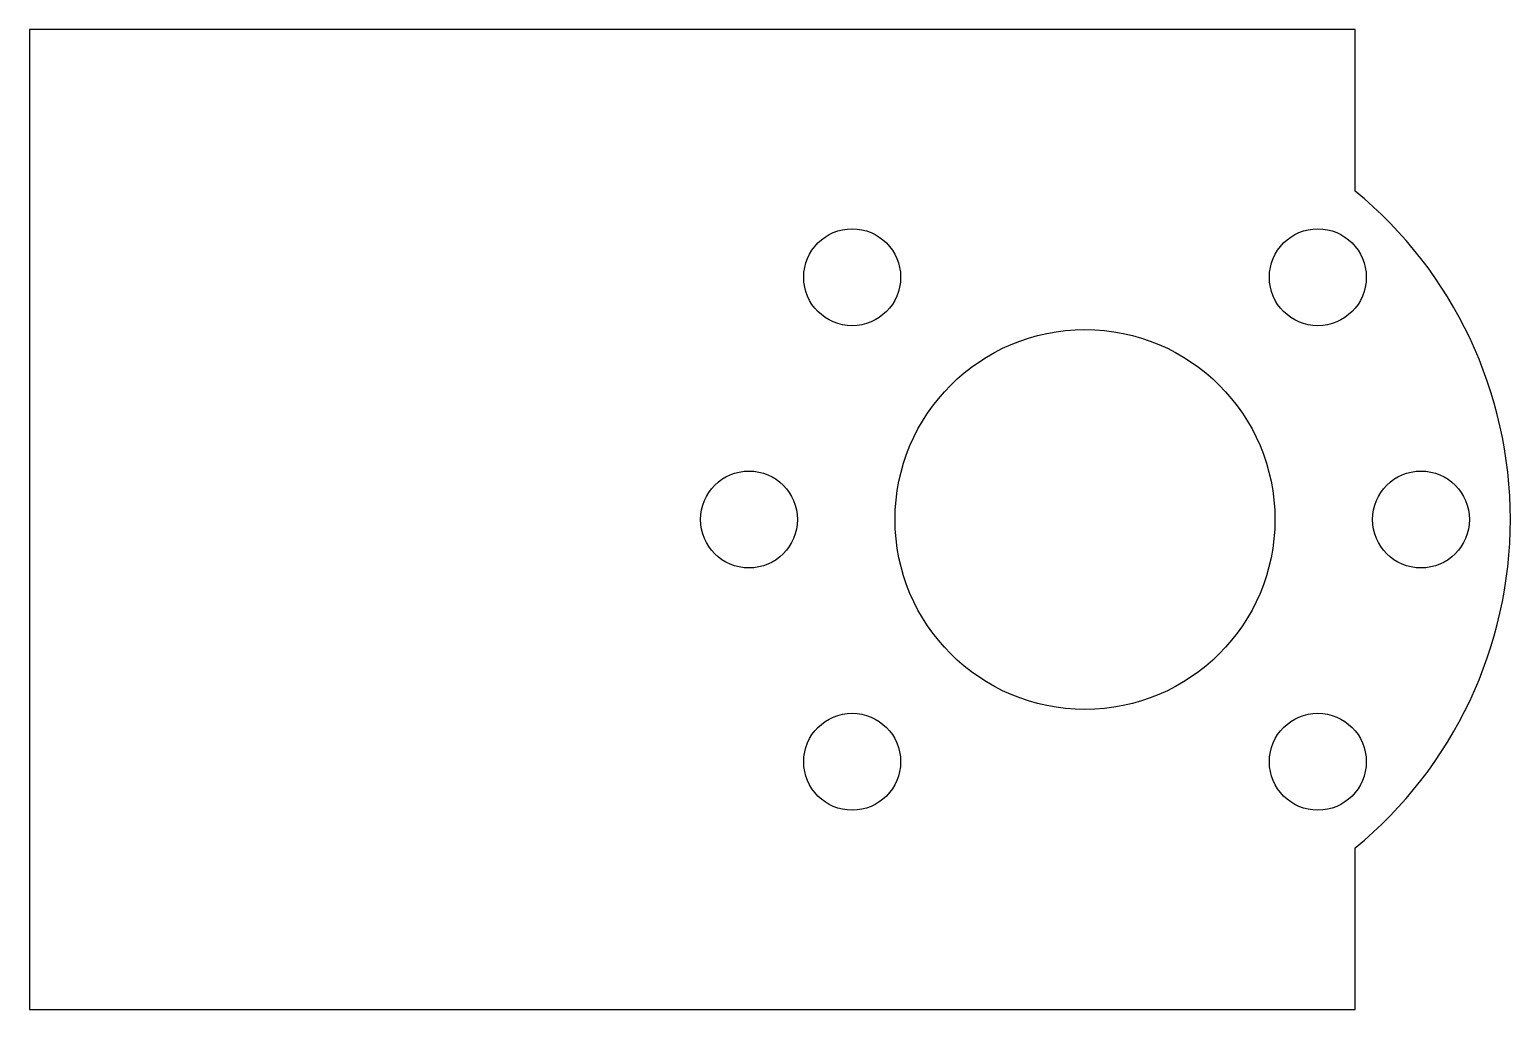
# Model space of a CAD drawing. Header units: millimetres. Extents: x -98 to 40, y 297 to 388.
import ezdxf

# ---------------------------------------------------------------- set-up
doc = ezdxf.new("R2010")
doc.units = ezdxf.units.MM
doc.layers.get('0').update_dxf_attribs({"linetype": 'CONTINUOUS'})

msp = doc.modelspace()

# ---------------------------------------------------------------- linework, layer by layer
msp.add_lwpolyline([(-98, 387.5), (-98, 296.5), (25.1, 296.5), (25.1, 311.5, 0.472138), (25.1, 372.5), (25.1, 387.5)], format="xyb", close=True)
for centre, radius in [((-21.62, 364.5), 4.5), ((21.62, 364.5), 4.5), ((0, 342), 17.64), ((-31.2, 342), 4.5), ((31.2, 342), 4.5), ((-21.62, 319.5), 4.5), ((21.62, 319.5), 4.5)]:
    msp.add_circle(centre, radius)

doc.saveas('drawing.dxf')
